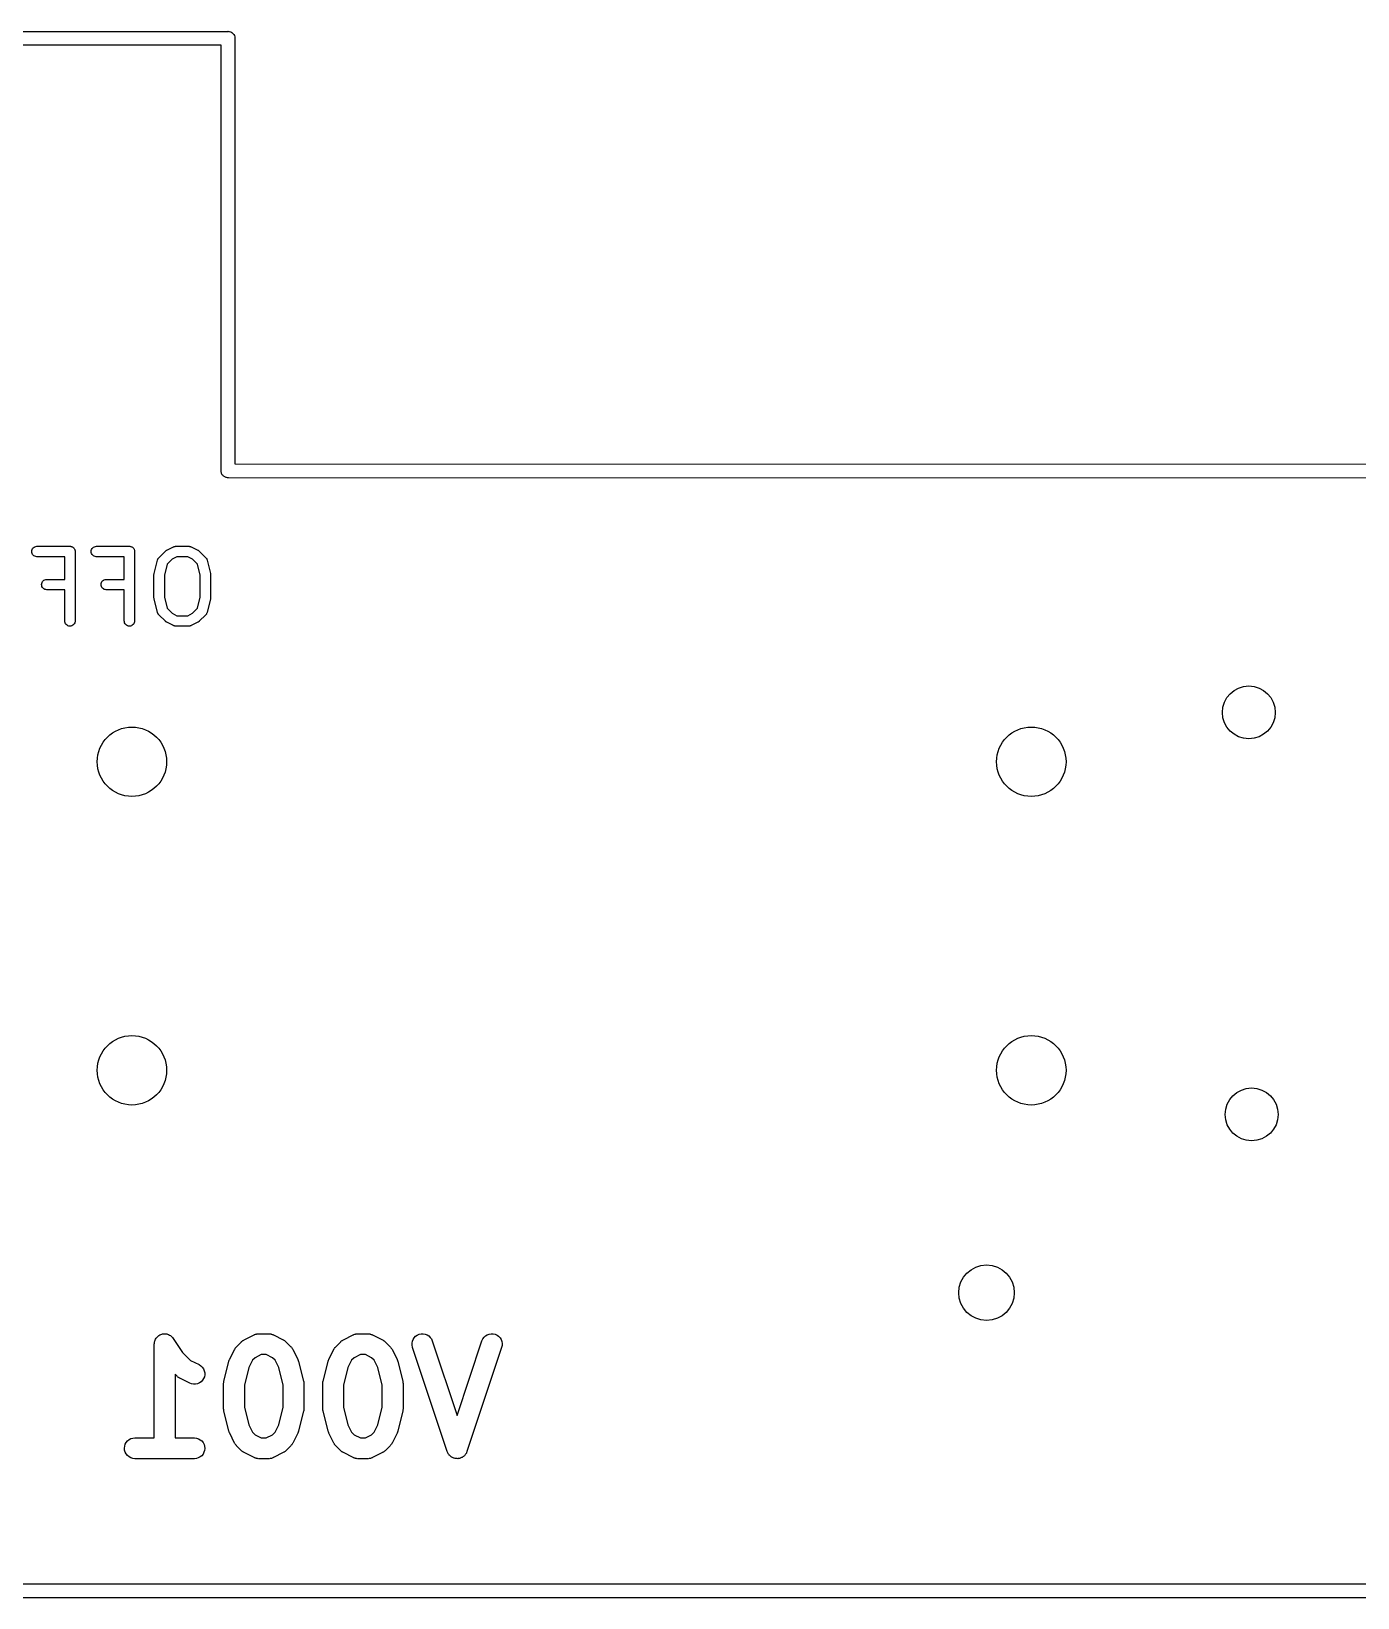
# Model space of a CAD drawing. Extents: x 0.6 to 7.02, y -7.61 to -0.88.
# Drawn here: x 3.118 to 3.87, y -1.946 to -1.058 of the extents above; entities that cross this region are included whole.
import ezdxf

# ---------------------------------------------------------------- set-up
doc = ezdxf.new("R2010")
doc.units = 0
doc.header["$MEASUREMENT"] = 0
doc.layers.add('BLACK', color=7, linetype='CONTINUOUS')

msp = doc.modelspace()

# ---------------------------------------------------------------- linework, layer by layer
at = {"layer": 'BLACK', "linetype": 'CONTINUOUS'}
for p, q in [((2.21234, -1.05815), (3.22922, -1.05815)), ((3.22922, -1.05815), (3.22941, -1.05813)), ((3.22941, -1.05813), (3.2296, -1.05815)), ((3.2296, -1.05815), (3.23018, -1.05821)), ((3.23018, -1.05821), (3.23092, -1.05843)), ((3.23092, -1.05843), (3.23161, -1.0588)), ((3.23161, -1.0588), (3.23221, -1.05929)), ((3.23221, -1.05929), (3.2327, -1.05989)), ((3.2327, -1.05989), (3.23306, -1.06057)), ((3.23306, -1.06057), (3.23329, -1.06131)), ((3.23329, -1.06131), (3.23337, -1.06209)), ((3.23337, -1.06209), (3.23335, -1.06228)), ((3.23335, -1.06228), (3.23335, -1.30343)), ((3.22547, -1.06602), (2.21054, -1.06602)), ((3.22547, -1.30717), (3.22547, -1.06602)), ((3.23335, -1.30343), (4.39516, -1.30382)), ((3.22545, -1.30736), (3.22547, -1.30717)), ((3.22547, -1.30755), (3.22545, -1.30736)), ((3.22547, -1.30756), (3.22547, -1.30755)), ((3.2255, -1.30782), (3.22547, -1.30756)), ((3.22553, -1.30813), (3.2255, -1.30782)), ((3.22565, -1.30853), (3.22553, -1.30813)), ((3.22553, -1.30813), (3.22553, -1.30813)), ((3.22553, -1.30813), (3.22553, -1.30813)), ((3.22575, -1.30887), (3.22565, -1.30853)), ((3.22575, -1.30888), (3.22575, -1.30887)), ((3.22597, -1.30927), (3.22575, -1.30888)), ((3.22575, -1.30888), (3.22575, -1.30888)), ((3.22612, -1.30956), (3.22597, -1.30927)), ((3.22642, -1.30992), (3.22612, -1.30956)), ((3.22612, -1.30956), (3.22612, -1.30956)), ((3.22612, -1.30956), (3.22612, -1.30956)), ((3.22661, -1.31016), (3.22642, -1.30992)), ((3.22695, -1.31044), (3.22661, -1.31016)), ((3.22661, -1.31016), (3.22661, -1.31016)), ((3.22661, -1.31016), (3.22661, -1.31016)), ((3.22721, -1.31065), (3.22695, -1.31044)), ((3.22757, -1.31084), (3.22721, -1.31065)), ((3.22721, -1.31065), (3.22721, -1.31065)), ((3.22721, -1.31065), (3.22721, -1.31065)), ((3.22789, -1.31102), (3.22757, -1.31084)), ((3.2279, -1.31102), (3.22789, -1.31102)), ((3.22789, -1.31102), (3.22789, -1.31102)), ((3.2283, -1.31114), (3.2279, -1.31102)), ((3.22864, -1.31124), (3.2283, -1.31114)), ((3.22907, -1.31129), (3.22864, -1.31124)), ((3.22864, -1.31124), (3.22864, -1.31124)), ((3.22864, -1.31124), (3.22864, -1.31124)), ((3.22922, -1.3113), (3.22907, -1.31129)), ((3.22941, -1.31132), (3.22922, -1.3113)), ((3.22922, -1.3113), (3.22922, -1.3113)), ((3.2296, -1.3113), (3.22941, -1.31132)), ((4.3989, -1.31169), (3.2296, -1.3113)), ((3.11987, -1.3504), (3.12042, -1.35023)), ((3.12042, -1.35023), (3.12099, -1.35017)), ((3.12099, -1.35017), (3.13974, -1.35017)), ((3.13974, -1.35017), (3.13976, -1.35017)), ((3.13976, -1.35017), (3.13976, -1.35017)), ((3.13976, -1.35017), (3.13976, -1.35017)), ((3.13976, -1.35017), (3.13978, -1.35017)), ((3.13978, -1.35017), (3.14006, -1.3502)), ((3.14006, -1.3502), (3.14033, -1.35023)), ((3.14033, -1.35023), (3.14034, -1.35024)), ((3.15361, -1.3504), (3.15416, -1.35023)), ((3.15416, -1.35023), (3.15474, -1.35017)), ((3.15474, -1.35017), (3.17349, -1.35017)), ((3.17349, -1.35017), (3.17351, -1.35017)), ((3.17351, -1.35017), (3.17351, -1.35017)), ((3.17351, -1.35017), (3.17351, -1.35017)), ((3.17351, -1.35017), (3.17353, -1.35017)), ((3.17353, -1.35017), (3.1738, -1.3502)), ((3.1738, -1.3502), (3.17408, -1.35023)), ((3.17408, -1.35023), (3.17409, -1.35024)), ((3.19907, -1.35025), (3.19916, -1.35023)), ((3.19916, -1.35023), (3.19936, -1.35021)), ((3.19936, -1.35021), (3.19956, -1.35018)), ((3.19956, -1.35018), (3.19965, -1.35018)), ((3.19965, -1.35018), (3.19973, -1.35017)), ((3.19973, -1.35017), (3.20723, -1.35017)), ((3.20723, -1.35017), (3.20727, -1.35017)), ((3.20727, -1.35017), (3.20736, -1.35018)), ((3.20736, -1.35018), (3.20745, -1.35018)), ((3.20745, -1.35018), (3.20764, -1.35021)), ((3.20764, -1.35021), (3.20784, -1.35024)), ((3.11804, -1.3531), (3.1181, -1.35253)), ((3.11809, -1.35368), (3.11804, -1.3531)), ((3.11825, -1.35423), (3.11809, -1.35368)), ((3.1181, -1.35253), (3.11827, -1.35198)), ((3.11852, -1.35474), (3.11825, -1.35423)), ((3.11827, -1.35198), (3.11854, -1.35147)), ((3.11888, -1.35519), (3.11852, -1.35474)), ((3.11854, -1.35147), (3.11891, -1.35103)), ((3.11932, -1.35556), (3.11888, -1.35519)), ((3.11891, -1.35103), (3.11936, -1.35067)), ((3.11983, -1.35584), (3.11932, -1.35556)), ((3.11936, -1.35067), (3.11987, -1.3504)), ((3.12038, -1.35601), (3.11983, -1.35584)), ((3.12095, -1.35608), (3.12038, -1.35601)), ((3.12099, -1.35608), (3.12095, -1.35608)), ((3.13679, -1.35608), (3.12099, -1.35608)), ((3.13679, -1.36892), (3.13679, -1.35608)), ((3.14034, -1.35024), (3.14035, -1.35024)), ((3.14035, -1.35024), (3.14062, -1.35032)), ((3.14062, -1.35032), (3.14088, -1.3504)), ((3.14088, -1.3504), (3.14089, -1.35041)), ((3.14089, -1.35041), (3.1409, -1.35041)), ((3.1409, -1.35041), (3.14115, -1.35055)), ((3.14115, -1.35055), (3.14139, -1.35068)), ((3.14139, -1.35068), (3.1414, -1.35068)), ((3.1414, -1.35068), (3.14141, -1.35069)), ((3.14141, -1.35069), (3.14162, -1.35087)), ((3.14162, -1.35087), (3.14183, -1.35104)), ((3.14183, -1.35104), (3.14184, -1.35105)), ((3.14184, -1.35105), (3.14185, -1.35106)), ((3.14185, -1.35106), (3.14202, -1.35127)), ((3.14202, -1.35127), (3.1422, -1.35149)), ((3.1422, -1.35149), (3.1422, -1.3515)), ((3.1422, -1.3515), (3.14221, -1.35151)), ((3.14221, -1.35151), (3.14234, -1.35175)), ((3.14234, -1.35175), (3.14247, -1.352)), ((3.14247, -1.352), (3.14247, -1.35201)), ((3.14247, -1.35201), (3.14248, -1.35202)), ((3.14248, -1.35202), (3.14256, -1.35229)), ((3.14256, -1.35229), (3.14264, -1.35255)), ((3.14264, -1.35255), (3.14264, -1.35256)), ((3.14264, -1.35256), (3.14264, -1.35257)), ((3.14264, -1.35257), (3.14266, -1.35285)), ((3.14266, -1.35285), (3.14269, -1.35313)), ((3.14269, -1.35313), (3.14269, -1.3925)), ((3.15178, -1.3531), (3.15185, -1.35253)), ((3.15184, -1.35368), (3.15178, -1.3531)), ((3.152, -1.35423), (3.15184, -1.35368)), ((3.15185, -1.35253), (3.15202, -1.35198)), ((3.15227, -1.35474), (3.152, -1.35423)), ((3.15202, -1.35198), (3.15229, -1.35147)), ((3.15263, -1.35519), (3.15227, -1.35474)), ((3.15229, -1.35147), (3.15266, -1.35103)), ((3.15307, -1.35556), (3.15263, -1.35519)), ((3.15266, -1.35103), (3.1531, -1.35067)), ((3.15357, -1.35584), (3.15307, -1.35556)), ((3.1531, -1.35067), (3.15361, -1.3504)), ((3.15412, -1.35601), (3.15357, -1.35584)), ((3.1547, -1.35608), (3.15412, -1.35601)), ((3.15474, -1.35608), (3.1547, -1.35608)), ((3.17053, -1.35608), (3.15474, -1.35608)), ((3.17053, -1.36892), (3.17053, -1.35608)), ((3.17409, -1.35024), (3.1741, -1.35024)), ((3.1741, -1.35024), (3.17436, -1.35032)), ((3.17436, -1.35032), (3.17463, -1.3504)), ((3.17463, -1.3504), (3.17464, -1.35041)), ((3.17464, -1.35041), (3.17465, -1.35041)), ((3.17465, -1.35041), (3.17489, -1.35055)), ((3.17489, -1.35055), (3.17514, -1.35068)), ((3.17514, -1.35068), (3.17514, -1.35068)), ((3.17514, -1.35068), (3.17515, -1.35069)), ((3.17515, -1.35069), (3.17537, -1.35087)), ((3.17537, -1.35087), (3.17558, -1.35104)), ((3.17558, -1.35104), (3.17559, -1.35105)), ((3.17559, -1.35105), (3.17559, -1.35106)), ((3.17559, -1.35106), (3.17577, -1.35127)), ((3.17577, -1.35127), (3.17594, -1.35149)), ((3.17594, -1.35149), (3.17595, -1.3515)), ((3.17595, -1.3515), (3.17596, -1.35151)), ((3.17596, -1.35151), (3.17608, -1.35175)), ((3.17608, -1.35175), (3.17622, -1.352)), ((3.17622, -1.352), (3.17622, -1.35201)), ((3.17622, -1.35201), (3.17622, -1.35202)), ((3.17622, -1.35202), (3.1763, -1.35229)), ((3.1763, -1.35229), (3.17638, -1.35255)), ((3.17638, -1.35255), (3.17638, -1.35256)), ((3.17638, -1.35256), (3.17639, -1.35257)), ((3.17639, -1.35257), (3.17641, -1.35285)), ((3.17641, -1.35285), (3.17644, -1.35313)), ((3.17644, -1.35313), (3.17644, -1.3925)), ((3.18749, -1.36553), (3.18937, -1.35803)), ((3.18937, -1.35803), (3.18938, -1.35799)), ((3.18938, -1.35799), (3.18945, -1.35781)), ((3.18945, -1.35781), (3.18951, -1.35761)), ((3.18951, -1.35761), (3.18955, -1.35754)), ((3.18955, -1.35754), (3.18958, -1.35745)), ((3.18958, -1.35745), (3.18968, -1.35728)), ((3.18968, -1.35728), (3.18978, -1.35711)), ((3.18978, -1.35711), (3.18984, -1.35704)), ((3.18984, -1.35704), (3.18988, -1.35696)), ((3.18988, -1.35696), (3.19002, -1.35682)), ((3.19002, -1.35682), (3.19014, -1.35666)), ((3.19014, -1.35666), (3.19389, -1.35291)), ((3.19389, -1.35291), (3.19392, -1.35288)), ((3.19392, -1.35288), (3.19405, -1.35278)), ((3.19405, -1.35278), (3.19417, -1.35267)), ((3.19417, -1.35267), (3.19428, -1.3526)), ((3.19428, -1.3526), (3.19437, -1.35252)), ((3.19437, -1.35252), (3.19452, -1.35245)), ((3.19452, -1.35245), (3.19466, -1.35236)), ((3.19466, -1.35236), (3.19841, -1.35048)), ((3.19773, -1.35743), (3.1949, -1.36026)), ((3.20043, -1.35608), (3.19773, -1.35743)), ((3.19841, -1.35048), (3.19845, -1.35047)), ((3.19845, -1.35047), (3.19853, -1.35044)), ((3.19853, -1.35044), (3.19861, -1.3504)), ((3.19861, -1.3504), (3.1988, -1.35034)), ((3.1988, -1.35034), (3.19899, -1.35027)), ((3.19899, -1.35027), (3.19907, -1.35025)), ((3.20653, -1.35608), (3.20043, -1.35608)), ((3.20923, -1.35743), (3.20653, -1.35608)), ((3.20784, -1.35024), (3.20793, -1.35026)), ((3.20793, -1.35026), (3.20801, -1.35028)), ((3.20801, -1.35028), (3.2082, -1.35035)), ((3.2082, -1.35035), (3.20839, -1.35041)), ((3.20839, -1.35041), (3.20847, -1.35045)), ((3.20847, -1.35045), (3.20855, -1.35048)), ((3.20855, -1.35048), (3.2123, -1.35236)), ((3.21206, -1.36026), (3.20923, -1.35743)), ((3.2123, -1.35236), (3.21234, -1.35238)), ((3.21234, -1.35238), (3.21248, -1.35247)), ((3.21248, -1.35247), (3.21262, -1.35255)), ((3.21262, -1.35255), (3.21272, -1.35262)), ((3.21272, -1.35262), (3.21282, -1.35269)), ((3.21282, -1.35269), (3.21294, -1.35281)), ((3.21294, -1.35281), (3.21307, -1.35291)), ((3.21307, -1.35291), (3.21682, -1.35666)), ((3.21682, -1.35666), (3.21685, -1.35669)), ((3.21685, -1.35669), (3.21697, -1.35685)), ((3.21697, -1.35685), (3.21711, -1.357)), ((3.21711, -1.357), (3.21715, -1.35707)), ((3.21715, -1.35707), (3.21721, -1.35714)), ((3.21721, -1.35714), (3.2173, -1.35732)), ((3.2173, -1.35732), (3.2174, -1.35749)), ((3.2174, -1.35749), (3.21743, -1.35757)), ((3.21743, -1.35757), (3.21747, -1.35765)), ((3.21747, -1.35765), (3.21753, -1.35785)), ((3.21753, -1.35785), (3.21759, -1.35803)), ((3.21759, -1.35803), (3.21947, -1.36553)), ((3.18741, -1.3661), (3.18744, -1.36587)), ((3.18741, -1.36616), (3.18741, -1.3661)), ((3.18741, -1.36621), (3.18741, -1.36616)), ((3.18741, -1.36625), (3.18741, -1.36621)), ((3.18741, -1.37937), (3.18741, -1.36625)), ((3.18744, -1.36587), (3.18747, -1.36563)), ((3.18747, -1.36563), (3.18749, -1.36558)), ((3.18749, -1.36558), (3.18749, -1.36553)), ((3.1949, -1.36026), (3.19331, -1.36661)), ((3.19331, -1.36661), (3.19331, -1.37901)), ((3.21365, -1.36661), (3.21206, -1.36026)), ((3.21365, -1.37901), (3.21365, -1.36661)), ((3.21947, -1.36553), (3.21948, -1.36557)), ((3.21948, -1.36557), (3.21949, -1.36562)), ((3.21949, -1.36562), (3.2195, -1.36568)), ((3.2195, -1.36568), (3.21952, -1.36591)), ((3.21952, -1.36591), (3.21956, -1.36614)), ((3.21956, -1.36614), (3.21955, -1.3662)), ((3.21955, -1.3662), (3.21956, -1.36625)), ((3.21956, -1.36625), (3.21956, -1.37937)), ((3.12366, -1.37185), (3.12372, -1.37128)), ((3.12372, -1.37243), (3.12366, -1.37185)), ((3.12372, -1.37128), (3.12389, -1.37073)), ((3.12388, -1.37298), (3.12372, -1.37243)), ((3.12415, -1.37349), (3.12388, -1.37298)), ((3.12389, -1.37073), (3.12417, -1.37022)), ((3.12451, -1.37394), (3.12415, -1.37349)), ((3.12417, -1.37022), (3.12454, -1.36978)), ((3.12495, -1.37431), (3.12451, -1.37394)), ((3.12454, -1.36978), (3.12498, -1.36941)), ((3.12545, -1.37459), (3.12495, -1.37431)), ((3.12498, -1.36941), (3.12549, -1.36914)), ((3.126, -1.37476), (3.12545, -1.37459)), ((3.12549, -1.36914), (3.12604, -1.36898)), ((3.12657, -1.37483), (3.126, -1.37476)), ((3.12604, -1.36898), (3.12662, -1.36892)), ((3.12662, -1.37483), (3.12657, -1.37483)), ((3.12662, -1.36892), (3.13679, -1.36892)), ((3.13679, -1.37483), (3.12662, -1.37483)), ((3.13679, -1.3925), (3.13679, -1.37483)), ((3.15741, -1.37185), (3.15747, -1.37128)), ((3.15746, -1.37243), (3.15741, -1.37185)), ((3.15762, -1.37298), (3.15746, -1.37243)), ((3.15747, -1.37128), (3.15764, -1.37073)), ((3.15789, -1.37349), (3.15762, -1.37298)), ((3.15764, -1.37073), (3.15791, -1.37022)), ((3.15825, -1.37394), (3.15789, -1.37349)), ((3.15791, -1.37022), (3.15828, -1.36978)), ((3.15869, -1.37431), (3.15825, -1.37394)), ((3.15828, -1.36978), (3.15873, -1.36941)), ((3.1592, -1.37459), (3.15869, -1.37431)), ((3.15873, -1.36941), (3.15924, -1.36914)), ((3.15975, -1.37476), (3.1592, -1.37459)), ((3.15924, -1.36914), (3.15979, -1.36898)), ((3.16032, -1.37483), (3.15975, -1.37476)), ((3.15979, -1.36898), (3.16036, -1.36892)), ((3.16036, -1.37483), (3.16032, -1.37483)), ((3.16036, -1.36892), (3.17053, -1.36892)), ((3.17053, -1.37483), (3.16036, -1.37483)), ((3.17053, -1.3925), (3.17053, -1.37483)), ((3.18741, -1.37942), (3.18741, -1.37937)), ((3.18741, -1.37948), (3.18741, -1.37942)), ((3.18744, -1.37971), (3.18741, -1.37948)), ((3.18746, -1.37995), (3.18744, -1.37971)), ((3.18748, -1.38), (3.18746, -1.37995)), ((3.18748, -1.38005), (3.18748, -1.38)), ((3.18749, -1.38009), (3.18748, -1.38005)), ((3.18937, -1.38759), (3.18749, -1.38009)), ((3.19331, -1.37901), (3.1949, -1.38536)), ((3.1949, -1.38536), (3.19773, -1.38819)), ((3.20923, -1.38819), (3.21206, -1.38536)), ((3.21206, -1.38536), (3.21365, -1.37901)), ((3.21947, -1.38009), (3.21759, -1.38759)), ((3.21948, -1.38004), (3.21947, -1.38009)), ((3.21949, -1.37999), (3.21948, -1.38004)), ((3.21952, -1.37975), (3.21949, -1.37999)), ((3.21955, -1.37952), (3.21952, -1.37975)), ((3.21956, -1.37941), (3.21955, -1.37947)), ((3.21955, -1.37947), (3.21955, -1.37952)), ((3.21956, -1.37937), (3.21956, -1.37941)), ((3.13684, -1.39307), (3.13679, -1.3925)), ((3.13701, -1.39362), (3.13684, -1.39307)), ((3.13728, -1.39413), (3.13701, -1.39362)), ((3.13764, -1.39458), (3.13728, -1.39413)), ((3.13809, -1.39494), (3.13764, -1.39458)), ((3.14181, -1.3946), (3.14136, -1.39497)), ((3.14218, -1.39416), (3.14181, -1.3946)), ((3.14245, -1.39366), (3.14218, -1.39416)), ((3.14263, -1.39311), (3.14245, -1.39366)), ((3.14269, -1.39254), (3.14263, -1.39311)), ((3.14269, -1.3925), (3.14269, -1.39254)), ((3.17059, -1.39307), (3.17053, -1.3925)), ((3.17076, -1.39362), (3.17059, -1.39307)), ((3.17103, -1.39413), (3.17076, -1.39362)), ((3.17139, -1.39458), (3.17103, -1.39413)), ((3.17183, -1.39494), (3.17139, -1.39458)), ((3.17555, -1.3946), (3.1751, -1.39497)), ((3.17592, -1.39416), (3.17555, -1.3946)), ((3.1762, -1.39366), (3.17592, -1.39416)), ((3.17637, -1.39311), (3.1762, -1.39366)), ((3.17644, -1.39254), (3.17637, -1.39311)), ((3.17644, -1.3925), (3.17644, -1.39254)), ((3.18944, -1.38778), (3.18937, -1.38759)), ((3.18949, -1.38797), (3.18944, -1.38778)), ((3.18953, -1.38805), (3.18949, -1.38797)), ((3.18956, -1.38813), (3.18953, -1.38805)), ((3.18966, -1.3883), (3.18956, -1.38813)), ((3.18976, -1.38848), (3.18966, -1.3883)), ((3.18981, -1.38855), (3.18976, -1.38848)), ((3.18986, -1.38862), (3.18981, -1.38855)), ((3.18999, -1.38877), (3.18986, -1.38862)), ((3.19012, -1.38893), (3.18999, -1.38877)), ((3.19014, -1.38896), (3.19012, -1.38893)), ((3.19389, -1.39271), (3.19014, -1.38896)), ((3.19402, -1.39281), (3.19389, -1.39271)), ((3.19414, -1.39293), (3.19402, -1.39281)), ((3.19424, -1.393), (3.19414, -1.39293)), ((3.19434, -1.39307), (3.19424, -1.393)), ((3.19449, -1.39315), (3.19434, -1.39307)), ((3.19463, -1.39324), (3.19449, -1.39315)), ((3.19466, -1.39326), (3.19463, -1.39324)), ((3.19841, -1.39514), (3.19466, -1.39326)), ((3.19773, -1.38819), (3.20043, -1.38954)), ((3.20043, -1.38954), (3.20653, -1.38954)), ((3.20653, -1.38954), (3.20923, -1.38819)), ((3.2123, -1.39326), (3.20855, -1.39514)), ((3.21244, -1.39317), (3.2123, -1.39326)), ((3.21259, -1.3931), (3.21244, -1.39317)), ((3.21268, -1.39302), (3.21259, -1.3931)), ((3.21279, -1.39295), (3.21268, -1.39302)), ((3.21291, -1.39284), (3.21279, -1.39295)), ((3.21304, -1.39274), (3.21291, -1.39284)), ((3.21307, -1.39271), (3.21304, -1.39274)), ((3.21682, -1.38896), (3.21307, -1.39271)), ((3.21694, -1.3888), (3.21682, -1.38896)), ((3.21708, -1.38866), (3.21694, -1.3888)), ((3.21713, -1.38858), (3.21708, -1.38866)), ((3.21718, -1.38851), (3.21713, -1.38858)), ((3.21728, -1.38834), (3.21718, -1.38851)), ((3.21738, -1.38817), (3.21728, -1.38834)), ((3.21741, -1.38808), (3.21738, -1.38817)), ((3.21746, -1.38801), (3.21741, -1.38808)), ((3.21751, -1.38781), (3.21746, -1.38801)), ((3.21758, -1.38763), (3.21751, -1.38781)), ((3.21759, -1.38759), (3.21758, -1.38763)), ((3.1386, -1.39522), (3.13809, -1.39494)), ((3.13915, -1.39539), (3.1386, -1.39522)), ((3.13972, -1.39545), (3.13915, -1.39539)), ((3.14029, -1.3954), (3.13972, -1.39545)), ((3.14085, -1.39523), (3.14029, -1.3954)), ((3.14136, -1.39497), (3.14085, -1.39523)), ((3.17234, -1.39522), (3.17183, -1.39494)), ((3.17289, -1.39539), (3.17234, -1.39522)), ((3.17346, -1.39545), (3.17289, -1.39539)), ((3.17404, -1.3954), (3.17346, -1.39545)), ((3.17459, -1.39523), (3.17404, -1.3954)), ((3.1751, -1.39497), (3.17459, -1.39523)), ((3.19849, -1.39517), (3.19841, -1.39514)), ((3.19857, -1.39521), (3.19849, -1.39517)), ((3.19876, -1.39527), (3.19857, -1.39521)), ((3.19895, -1.39534), (3.19876, -1.39527)), ((3.19904, -1.39536), (3.19895, -1.39534)), ((3.19912, -1.39538), (3.19904, -1.39536)), ((3.19932, -1.39541), (3.19912, -1.39538)), ((3.19952, -1.39544), (3.19932, -1.39541)), ((3.1996, -1.39544), (3.19952, -1.39544)), ((3.19969, -1.39545), (3.1996, -1.39544)), ((3.19973, -1.39545), (3.19969, -1.39545)), ((3.20723, -1.39545), (3.19973, -1.39545)), ((3.20732, -1.39544), (3.20723, -1.39545)), ((3.2074, -1.39544), (3.20732, -1.39544)), ((3.2076, -1.39541), (3.2074, -1.39544)), ((3.2078, -1.39539), (3.2076, -1.39541)), ((3.20789, -1.39537), (3.2078, -1.39539)), ((3.20797, -1.39535), (3.20789, -1.39537)), ((3.20816, -1.39528), (3.20797, -1.39535)), ((3.20836, -1.39523), (3.20816, -1.39528)), ((3.20843, -1.39518), (3.20836, -1.39523)), ((3.20851, -1.39515), (3.20843, -1.39518)), ((3.20855, -1.39514), (3.20851, -1.39515)), ((3.18754, -1.80258), (3.18761, -1.80201)), ((3.18754, -1.80259), (3.18754, -1.80258)), ((3.18754, -1.80266), (3.18754, -1.80259)), ((3.18754, -1.80259), (3.18754, -1.80259)), ((3.18754, -1.80259), (3.18754, -1.80259)), ((3.18754, -1.85581), (3.18754, -1.80266)), ((3.18761, -1.80201), (3.18767, -1.80144)), ((3.18767, -1.80143), (3.18784, -1.80089)), ((3.18767, -1.80144), (3.18767, -1.80143)), ((3.18767, -1.80144), (3.18767, -1.80144)), ((3.18784, -1.80089), (3.18802, -1.80034)), ((3.18802, -1.80033), (3.18829, -1.79984)), ((3.18802, -1.80034), (3.18802, -1.80033)), ((3.18802, -1.80034), (3.18802, -1.80034)), ((3.18829, -1.79984), (3.18857, -1.79933)), ((3.18857, -1.79932), (3.18894, -1.79889)), ((3.18857, -1.79933), (3.18857, -1.79932)), ((3.18857, -1.79933), (3.18857, -1.79933)), ((3.18894, -1.79889), (3.18931, -1.79845)), ((3.18931, -1.79845), (3.18931, -1.79844)), ((3.18931, -1.79844), (3.18932, -1.79844)), ((3.18932, -1.79844), (3.18976, -1.79808)), ((3.18976, -1.79808), (3.19021, -1.79772)), ((3.19021, -1.79772), (3.19073, -1.79745)), ((3.19021, -1.79772), (3.19021, -1.79772)), ((3.19021, -1.79772), (3.19021, -1.79772)), ((3.19073, -1.79745), (3.19123, -1.79719)), ((3.19123, -1.79719), (3.19124, -1.79718)), ((3.19123, -1.79719), (3.19123, -1.79719)), ((3.19124, -1.79718), (3.1918, -1.79702)), ((3.1918, -1.79702), (3.19233, -1.79686)), ((3.19233, -1.79686), (3.19234, -1.79686)), ((3.19234, -1.79686), (3.19291, -1.79681)), ((3.19234, -1.79686), (3.19234, -1.79686)), ((3.19291, -1.79681), (3.19348, -1.79675)), ((3.19348, -1.79676), (3.19349, -1.79675)), ((3.19348, -1.79675), (3.19348, -1.79676)), ((3.19349, -1.79675), (3.19404, -1.79681)), ((3.19404, -1.79681), (3.19463, -1.79687)), ((3.19463, -1.79687), (3.19463, -1.79687)), ((3.19463, -1.79687), (3.19464, -1.79688)), ((3.19464, -1.79688), (3.19516, -1.79704)), ((3.19516, -1.79704), (3.19573, -1.79721)), ((3.19573, -1.79721), (3.19573, -1.79721)), ((3.19573, -1.79721), (3.19574, -1.79722)), ((3.19574, -1.79722), (3.19623, -1.79748)), ((3.19623, -1.79748), (3.19674, -1.79776)), ((3.19674, -1.79776), (3.19675, -1.79776)), ((3.19675, -1.79776), (3.19675, -1.79776)), ((3.19675, -1.79776), (3.1972, -1.79813)), ((3.1972, -1.79813), (3.19763, -1.79849)), ((3.19763, -1.79849), (3.19763, -1.7985)), ((3.19763, -1.7985), (3.19764, -1.7985)), ((3.19764, -1.7985), (3.198, -1.79895)), ((3.198, -1.79895), (3.19836, -1.79938)), ((3.19836, -1.79938), (3.20366, -1.80733)), ((3.23427, -1.80411), (3.23708, -1.8013)), ((3.23708, -1.8013), (3.23714, -1.80124)), ((3.23714, -1.80124), (3.2374, -1.80103)), ((3.2374, -1.80103), (3.23764, -1.8008)), ((3.23764, -1.8008), (3.23785, -1.80067)), ((3.23785, -1.80067), (3.23804, -1.80052)), ((3.23804, -1.80052), (3.23833, -1.80037)), ((3.23833, -1.80037), (3.23861, -1.80019)), ((3.23861, -1.80019), (3.24424, -1.79738)), ((3.24424, -1.79738), (3.24431, -1.79734)), ((3.24431, -1.79734), (3.24447, -1.79728)), ((3.24447, -1.79728), (3.24463, -1.7972)), ((3.24463, -1.7972), (3.24501, -1.79708)), ((3.24501, -1.79708), (3.24539, -1.79694)), ((3.24539, -1.79694), (3.24557, -1.79692)), ((3.24557, -1.79692), (3.24573, -1.79687)), ((3.24573, -1.79687), (3.24613, -1.79683)), ((3.24613, -1.79683), (3.24653, -1.79676)), ((3.24653, -1.79676), (3.24671, -1.79677)), ((3.24671, -1.79677), (3.24688, -1.79675)), ((3.24688, -1.79675), (3.2525, -1.79675)), ((3.2525, -1.79675), (3.25259, -1.79676)), ((3.25259, -1.79676), (3.25276, -1.79677)), ((3.25276, -1.79677), (3.25293, -1.79677)), ((3.25293, -1.79677), (3.25333, -1.79684)), ((3.25333, -1.79684), (3.25373, -1.79688)), ((3.25373, -1.79688), (3.2539, -1.79694)), ((3.2539, -1.79694), (3.25407, -1.79697)), ((3.25407, -1.79697), (3.25444, -1.79711)), ((3.25444, -1.79711), (3.25483, -1.79723)), ((3.25483, -1.79723), (3.25498, -1.79732)), ((3.25498, -1.79732), (3.25514, -1.79738)), ((3.25514, -1.79738), (3.26077, -1.80019)), ((3.26077, -1.80019), (3.26084, -1.80023)), ((3.26084, -1.80023), (3.26112, -1.80041)), ((3.26112, -1.80041), (3.26141, -1.80057)), ((3.26141, -1.80057), (3.2616, -1.80072)), ((3.2616, -1.80072), (3.26181, -1.80085)), ((3.26181, -1.80085), (3.26205, -1.80109)), ((3.26205, -1.80109), (3.2623, -1.8013)), ((3.2623, -1.8013), (3.26512, -1.80411)), ((3.29051, -1.80411), (3.29332, -1.8013)), ((3.29332, -1.8013), (3.29338, -1.80124)), ((3.29338, -1.80124), (3.29364, -1.80103)), ((3.29364, -1.80103), (3.29388, -1.8008)), ((3.29388, -1.8008), (3.29409, -1.80067)), ((3.29409, -1.80067), (3.29428, -1.80052)), ((3.29428, -1.80052), (3.29458, -1.80037)), ((3.29458, -1.80037), (3.29486, -1.80019)), ((3.29486, -1.80019), (3.30048, -1.79738)), ((3.30048, -1.79738), (3.30055, -1.79734)), ((3.30055, -1.79734), (3.30072, -1.79728)), ((3.30072, -1.79728), (3.30087, -1.7972)), ((3.30087, -1.7972), (3.30126, -1.79708)), ((3.30126, -1.79708), (3.30164, -1.79694)), ((3.30164, -1.79694), (3.30181, -1.79692)), ((3.30181, -1.79692), (3.30197, -1.79687)), ((3.30197, -1.79687), (3.30238, -1.79683)), ((3.30238, -1.79683), (3.30277, -1.79676)), ((3.30277, -1.79676), (3.30295, -1.79677)), ((3.30295, -1.79677), (3.30312, -1.79675)), ((3.30312, -1.79675), (3.30875, -1.79675)), ((3.30875, -1.79675), (3.30883, -1.79676)), ((3.30883, -1.79676), (3.309, -1.79677)), ((3.309, -1.79677), (3.30917, -1.79677)), ((3.30917, -1.79677), (3.30957, -1.79684)), ((3.30957, -1.79684), (3.30997, -1.79688)), ((3.30997, -1.79688), (3.31014, -1.79694)), ((3.31014, -1.79694), (3.31031, -1.79697)), ((3.31031, -1.79697), (3.31069, -1.79711)), ((3.31069, -1.79711), (3.31107, -1.79723)), ((3.31107, -1.79723), (3.31122, -1.79732)), ((3.31122, -1.79732), (3.31139, -1.79738)), ((3.31139, -1.79738), (3.31701, -1.80019)), ((3.31701, -1.80019), (3.31708, -1.80023)), ((3.31708, -1.80023), (3.31736, -1.80041)), ((3.31736, -1.80041), (3.31766, -1.80057)), ((3.31766, -1.80057), (3.31785, -1.80072)), ((3.31785, -1.80072), (3.31805, -1.80085)), ((3.31805, -1.80085), (3.31829, -1.80109)), ((3.31829, -1.80109), (3.31855, -1.8013)), ((3.31855, -1.8013), (3.32136, -1.80411)), ((3.33379, -1.80217), (3.334, -1.80104)), ((3.33381, -1.80332), (3.33379, -1.80217)), ((3.334, -1.80104), (3.33443, -1.79996)), ((3.33443, -1.79996), (3.33505, -1.79899)), ((3.33505, -1.79899), (3.33585, -1.79817)), ((3.33585, -1.79817), (3.3368, -1.79751)), ((3.3368, -1.79751), (3.33785, -1.79704)), ((3.33785, -1.79704), (3.33898, -1.7968)), ((3.33898, -1.7968), (3.34013, -1.79677)), ((3.34013, -1.79677), (3.34126, -1.79697)), ((3.34126, -1.79697), (3.34234, -1.79739)), ((3.34234, -1.79739), (3.34331, -1.798)), ((3.34331, -1.798), (3.34415, -1.7988)), ((3.34415, -1.7988), (3.34481, -1.79974)), ((3.34481, -1.79974), (3.34528, -1.80079)), ((3.34528, -1.80079), (3.35936, -1.84304)), ((3.35936, -1.84304), (3.37345, -1.80079)), ((3.37345, -1.80079), (3.37347, -1.80071)), ((3.37347, -1.80071), (3.37396, -1.79967)), ((3.37396, -1.79967), (3.37464, -1.79874)), ((3.37464, -1.79874), (3.37548, -1.79795)), ((3.37548, -1.79795), (3.37646, -1.79735)), ((3.37646, -1.79735), (3.37754, -1.79695)), ((3.37754, -1.79695), (3.37868, -1.79677)), ((3.37868, -1.79677), (3.37983, -1.79681)), ((3.37983, -1.79681), (3.38096, -1.79707)), ((3.38096, -1.79707), (3.38201, -1.79755)), ((3.38201, -1.79755), (3.38294, -1.79822)), ((3.38294, -1.79822), (3.38373, -1.79906)), ((3.38373, -1.79906), (3.38434, -1.80004)), ((3.38434, -1.80004), (3.38475, -1.80112)), ((3.38475, -1.80112), (3.38494, -1.80225)), ((3.38494, -1.80225), (3.38491, -1.8034)), ((3.20366, -1.80733), (3.20819, -1.81187)), ((3.20819, -1.81187), (3.21296, -1.81425)), ((3.22994, -1.81234), (3.23013, -1.81183)), ((3.23013, -1.81183), (3.23032, -1.81132)), ((3.23032, -1.81132), (3.23034, -1.81129)), ((3.23034, -1.81129), (3.23035, -1.81127)), ((3.23035, -1.81127), (3.23316, -1.80564)), ((3.23316, -1.80564), (3.2332, -1.80557)), ((3.2332, -1.80557), (3.23338, -1.80529)), ((3.23338, -1.80529), (3.23353, -1.805)), ((3.23353, -1.805), (3.23369, -1.80481)), ((3.23369, -1.80481), (3.23382, -1.8046)), ((3.23382, -1.8046), (3.23406, -1.80437)), ((3.23406, -1.80437), (3.23427, -1.80411)), ((3.2433, -1.81178), (3.2412, -1.81597)), ((3.24475, -1.81033), (3.2433, -1.81178)), ((3.24827, -1.80857), (3.24475, -1.81033)), ((3.25111, -1.80857), (3.24827, -1.80857)), ((3.25463, -1.81033), (3.25111, -1.80857)), ((3.25609, -1.81178), (3.25463, -1.81033)), ((3.25818, -1.81597), (3.25609, -1.81178)), ((3.26512, -1.80411), (3.26517, -1.80417)), ((3.26517, -1.80417), (3.26538, -1.80443)), ((3.26538, -1.80443), (3.26561, -1.80467)), ((3.26561, -1.80467), (3.26574, -1.80488)), ((3.26574, -1.80488), (3.26589, -1.80507)), ((3.26589, -1.80507), (3.26604, -1.80536)), ((3.26604, -1.80536), (3.26622, -1.80564)), ((3.26622, -1.80564), (3.26903, -1.81127)), ((3.26903, -1.81127), (3.26907, -1.81134)), ((3.26907, -1.81134), (3.26908, -1.81137)), ((3.26908, -1.81137), (3.26909, -1.81139)), ((3.26909, -1.81139), (3.26928, -1.81191)), ((3.26928, -1.81191), (3.26947, -1.81242)), ((3.28618, -1.81234), (3.28638, -1.81183)), ((3.28638, -1.81183), (3.28657, -1.81132)), ((3.28657, -1.81132), (3.28658, -1.81129)), ((3.28658, -1.81129), (3.28659, -1.81127)), ((3.28659, -1.81127), (3.2894, -1.80564)), ((3.2894, -1.80564), (3.28944, -1.80557)), ((3.28944, -1.80557), (3.28962, -1.80529)), ((3.28962, -1.80529), (3.28978, -1.805)), ((3.28978, -1.805), (3.28993, -1.80481)), ((3.28993, -1.80481), (3.29007, -1.8046)), ((3.29007, -1.8046), (3.2903, -1.80436)), ((3.2903, -1.80436), (3.29051, -1.80411)), ((3.29954, -1.81178), (3.29744, -1.81597)), ((3.301, -1.81033), (3.29954, -1.81178)), ((3.30452, -1.80857), (3.301, -1.81033)), ((3.30735, -1.80857), (3.30452, -1.80857)), ((3.31087, -1.81033), (3.30735, -1.80857)), ((3.31233, -1.81178), (3.31087, -1.81033)), ((3.31442, -1.81597), (3.31233, -1.81178)), ((3.32136, -1.80411), (3.32142, -1.80417)), ((3.32142, -1.80417), (3.32162, -1.80443)), ((3.32162, -1.80443), (3.32185, -1.80467)), ((3.32185, -1.80467), (3.32198, -1.80488)), ((3.32198, -1.80488), (3.32213, -1.80507)), ((3.32213, -1.80507), (3.32229, -1.80536)), ((3.32229, -1.80536), (3.32246, -1.80564)), ((3.32246, -1.80564), (3.32528, -1.81127)), ((3.32528, -1.81127), (3.32531, -1.81134)), ((3.32531, -1.81134), (3.32532, -1.81137)), ((3.32532, -1.81137), (3.32534, -1.81139)), ((3.32534, -1.81139), (3.32552, -1.81191)), ((3.32552, -1.81191), (3.32571, -1.81242)), ((3.33405, -1.80445), (3.33381, -1.80332)), ((3.33408, -1.80453), (3.33405, -1.80445)), ((3.35376, -1.86358), (3.33408, -1.80453)), ((3.38465, -1.80453), (3.36497, -1.86358)), ((3.38491, -1.8034), (3.38465, -1.80453)), ((3.20052, -1.8209), (3.19935, -1.81973)), ((3.19935, -1.81973), (3.19935, -1.85581)), ((3.20078, -1.82111), (3.20052, -1.8209)), ((3.21296, -1.81425), (3.21304, -1.81429)), ((3.21304, -1.81429), (3.214, -1.81492)), ((3.214, -1.81492), (3.21483, -1.81572)), ((3.21483, -1.81572), (3.21548, -1.81667)), ((3.21548, -1.81667), (3.21594, -1.81772)), ((3.21594, -1.81772), (3.21619, -1.81885)), ((3.21621, -1.82), (3.216, -1.82114)), ((3.21619, -1.81885), (3.21621, -1.82)), ((3.22709, -1.82373), (3.2299, -1.81248)), ((3.2299, -1.81248), (3.22992, -1.8124)), ((3.22992, -1.8124), (3.22993, -1.81237)), ((3.22993, -1.81237), (3.22994, -1.81234)), ((3.2412, -1.81597), (3.23872, -1.82588)), ((3.26066, -1.82588), (3.25818, -1.81597)), ((3.26947, -1.81242), (3.26947, -1.81245)), ((3.26947, -1.81245), (3.26948, -1.81248)), ((3.26948, -1.81248), (3.27229, -1.82373)), ((3.28333, -1.82373), (3.28614, -1.81248)), ((3.28614, -1.81248), (3.28616, -1.8124)), ((3.28616, -1.8124), (3.28617, -1.81237)), ((3.28617, -1.81237), (3.28618, -1.81234)), ((3.29744, -1.81597), (3.29497, -1.82588)), ((3.3169, -1.82588), (3.31442, -1.81597)), ((3.32571, -1.81242), (3.32571, -1.81245)), ((3.32571, -1.81245), (3.32572, -1.81248)), ((3.32572, -1.81248), (3.32854, -1.82373)), ((3.20101, -1.82134), (3.20078, -1.82111)), ((3.20122, -1.82147), (3.20101, -1.82134)), ((3.20141, -1.82163), (3.20122, -1.82147)), ((3.2017, -1.82179), (3.20141, -1.82163)), ((3.20198, -1.82197), (3.2017, -1.82179)), ((3.20206, -1.822), (3.20198, -1.82197)), ((3.20768, -1.82482), (3.20206, -1.822)), ((3.20876, -1.82523), (3.20768, -1.82482)), ((3.20989, -1.82542), (3.20876, -1.82523)), ((3.21104, -1.82539), (3.20989, -1.82542)), ((3.21217, -1.82514), (3.21104, -1.82539)), ((3.21322, -1.82468), (3.21217, -1.82514)), ((3.21417, -1.82401), (3.21322, -1.82468)), ((3.21496, -1.82318), (3.21417, -1.82401)), ((3.21558, -1.82221), (3.21496, -1.82318)), ((3.216, -1.82114), (3.21558, -1.82221)), ((3.22691, -1.82508), (3.22692, -1.82497)), ((3.22691, -1.82516), (3.22691, -1.82508)), ((3.22691, -1.83922), (3.22691, -1.82516)), ((3.22692, -1.82487), (3.22699, -1.8244)), ((3.22692, -1.82497), (3.22692, -1.82487)), ((3.22699, -1.8244), (3.22704, -1.82393)), ((3.22704, -1.82393), (3.22707, -1.82383)), ((3.22707, -1.82383), (3.22709, -1.82373)), ((3.23872, -1.82588), (3.23872, -1.83849)), ((3.26066, -1.83849), (3.26066, -1.82588)), ((3.27229, -1.82373), (3.27231, -1.82381)), ((3.27231, -1.82381), (3.27233, -1.82391)), ((3.27233, -1.82391), (3.27236, -1.82401)), ((3.27236, -1.82401), (3.2724, -1.82448)), ((3.2724, -1.82448), (3.27247, -1.82495)), ((3.27247, -1.82495), (3.27246, -1.82505)), ((3.27246, -1.82505), (3.27247, -1.82516)), ((3.27247, -1.82516), (3.27247, -1.83922)), ((3.28316, -1.82487), (3.28323, -1.8244)), ((3.28317, -1.82497), (3.28316, -1.82487)), ((3.28316, -1.82508), (3.28317, -1.82497)), ((3.28316, -1.82516), (3.28316, -1.82508)), ((3.28316, -1.83922), (3.28316, -1.82516)), ((3.28323, -1.8244), (3.28328, -1.82393)), ((3.28328, -1.82393), (3.28332, -1.82383)), ((3.28332, -1.82383), (3.28333, -1.82373)), ((3.29497, -1.82588), (3.29497, -1.83849)), ((3.3169, -1.83849), (3.3169, -1.82588)), ((3.32854, -1.82373), (3.32856, -1.82381)), ((3.32856, -1.82381), (3.32857, -1.82391)), ((3.32857, -1.82391), (3.3286, -1.82401)), ((3.3286, -1.82401), (3.32865, -1.82448)), ((3.32865, -1.82448), (3.32871, -1.82495)), ((3.32871, -1.82495), (3.3287, -1.82505)), ((3.3287, -1.82505), (3.32871, -1.82516)), ((3.32871, -1.82516), (3.32871, -1.83922)), ((3.23872, -1.83849), (3.2412, -1.84841)), ((3.25818, -1.84841), (3.26066, -1.83849)), ((3.29497, -1.83849), (3.29744, -1.84841)), ((3.31442, -1.84841), (3.3169, -1.83849)), ((3.22692, -1.83932), (3.22691, -1.83922)), ((3.22692, -1.83943), (3.22692, -1.83932)), ((3.22698, -1.8399), (3.22692, -1.83943)), ((3.22702, -1.84037), (3.22698, -1.8399)), ((3.22706, -1.84047), (3.22702, -1.84037)), ((3.22707, -1.84057), (3.22706, -1.84047)), ((3.22709, -1.84065), (3.22707, -1.84057)), ((3.2299, -1.8519), (3.22709, -1.84065)), ((3.27229, -1.84065), (3.26948, -1.8519)), ((3.27231, -1.84055), (3.27229, -1.84065)), ((3.27234, -1.84045), (3.27231, -1.84055)), ((3.27239, -1.83998), (3.27234, -1.84045)), ((3.27246, -1.83951), (3.27239, -1.83998)), ((3.27247, -1.8393), (3.27246, -1.83941)), ((3.27246, -1.83941), (3.27246, -1.83951)), ((3.27247, -1.83922), (3.27247, -1.8393)), ((3.28317, -1.83932), (3.28316, -1.83922)), ((3.28316, -1.83943), (3.28317, -1.83932)), ((3.28322, -1.8399), (3.28316, -1.83943)), ((3.28327, -1.84037), (3.28322, -1.8399)), ((3.2833, -1.84047), (3.28327, -1.84037)), ((3.28331, -1.84057), (3.2833, -1.84047)), ((3.28333, -1.84065), (3.28331, -1.84057)), ((3.28614, -1.8519), (3.28333, -1.84065)), ((3.32854, -1.84065), (3.32572, -1.8519)), ((3.32855, -1.84055), (3.32854, -1.84065)), ((3.32858, -1.84045), (3.32855, -1.84055)), ((3.32864, -1.83998), (3.32858, -1.84045)), ((3.3287, -1.83951), (3.32864, -1.83998)), ((3.32871, -1.8393), (3.3287, -1.83941)), ((3.3287, -1.83941), (3.3287, -1.83951)), ((3.32871, -1.83922), (3.32871, -1.8393)), ((3.17331, -1.8568), (3.17432, -1.85626)), ((3.17432, -1.85626), (3.17543, -1.85592)), ((3.17543, -1.85592), (3.17657, -1.85581)), ((3.17657, -1.85581), (3.18754, -1.85581)), ((3.19935, -1.85581), (3.21032, -1.85581)), ((3.21032, -1.85581), (3.2104, -1.85581)), ((3.2104, -1.85581), (3.21155, -1.85594)), ((3.21155, -1.85594), (3.21265, -1.85629)), ((3.21265, -1.85629), (3.21366, -1.85684)), ((3.22991, -1.85192), (3.2299, -1.8519)), ((3.22991, -1.85195), (3.22991, -1.85192)), ((3.2301, -1.85247), (3.22991, -1.85195)), ((3.23029, -1.85298), (3.2301, -1.85247)), ((3.2303, -1.85301), (3.23029, -1.85298)), ((3.23031, -1.85303), (3.2303, -1.85301)), ((3.23035, -1.85311), (3.23031, -1.85303)), ((3.23316, -1.85873), (3.23035, -1.85311)), ((3.2412, -1.84841), (3.2433, -1.85259)), ((3.2433, -1.85259), (3.24475, -1.85405)), ((3.24475, -1.85405), (3.24827, -1.85581)), ((3.24827, -1.85581), (3.25111, -1.85581)), ((3.25111, -1.85581), (3.25463, -1.85405)), ((3.25463, -1.85405), (3.25609, -1.85259)), ((3.25609, -1.85259), (3.25818, -1.84841)), ((3.26903, -1.85311), (3.26622, -1.85873)), ((3.26904, -1.85308), (3.26903, -1.85311)), ((3.26906, -1.85306), (3.26904, -1.85308)), ((3.26925, -1.85254), (3.26906, -1.85306)), ((3.26945, -1.85203), (3.26925, -1.85254)), ((3.26946, -1.85198), (3.26945, -1.852)), ((3.26945, -1.852), (3.26945, -1.85203)), ((3.26948, -1.8519), (3.26946, -1.85198)), ((3.28615, -1.85192), (3.28614, -1.8519)), ((3.28616, -1.85195), (3.28615, -1.85192)), ((3.28635, -1.85247), (3.28616, -1.85195)), ((3.28653, -1.85298), (3.28635, -1.85247)), ((3.28654, -1.85301), (3.28653, -1.85298)), ((3.28655, -1.85303), (3.28654, -1.85301)), ((3.28659, -1.85311), (3.28655, -1.85303)), ((3.2894, -1.85873), (3.28659, -1.85311)), ((3.29744, -1.84841), (3.29954, -1.85259)), ((3.29954, -1.85259), (3.301, -1.85405)), ((3.301, -1.85405), (3.30452, -1.85581)), ((3.30452, -1.85581), (3.30735, -1.85581)), ((3.30735, -1.85581), (3.31087, -1.85405)), ((3.31087, -1.85405), (3.31233, -1.85259)), ((3.31233, -1.85259), (3.31442, -1.84841)), ((3.32528, -1.85311), (3.32246, -1.85873)), ((3.32529, -1.85308), (3.32528, -1.85311)), ((3.3253, -1.85306), (3.32529, -1.85308)), ((3.32549, -1.85255), (3.3253, -1.85306)), ((3.32569, -1.85203), (3.32549, -1.85255)), ((3.3257, -1.85198), (3.32569, -1.852)), ((3.32569, -1.852), (3.32569, -1.85203)), ((3.32572, -1.8519), (3.3257, -1.85198)), ((3.17067, -1.86167), (3.17079, -1.86053)), ((3.17077, -1.86282), (3.17067, -1.86167)), ((3.1711, -1.86393), (3.17077, -1.86282)), ((3.17079, -1.86053), (3.17113, -1.85943)), ((3.17163, -1.86495), (3.1711, -1.86393)), ((3.17113, -1.85943), (3.17168, -1.85841)), ((3.17236, -1.86585), (3.17163, -1.86495)), ((3.17168, -1.85841), (3.17241, -1.85752)), ((3.17241, -1.85752), (3.17331, -1.8568)), ((3.21366, -1.85684), (3.21454, -1.85758)), ((3.21522, -1.86502), (3.21448, -1.86591)), ((3.21454, -1.85758), (3.21526, -1.85848)), ((3.21576, -1.864), (3.21522, -1.86502)), ((3.21526, -1.85848), (3.2158, -1.8595)), ((3.21611, -1.8629), (3.21576, -1.864)), ((3.2158, -1.8595), (3.21612, -1.86061)), ((3.21623, -1.86176), (3.21611, -1.8629)), ((3.21612, -1.86061), (3.21623, -1.86176)), ((3.23334, -1.85901), (3.23316, -1.85873)), ((3.23349, -1.85931), (3.23334, -1.85901)), ((3.23364, -1.8595), (3.23349, -1.85931)), ((3.23377, -1.85971), (3.23364, -1.8595)), ((3.234, -1.85995), (3.23377, -1.85971)), ((3.23421, -1.86021), (3.234, -1.85995)), ((3.23427, -1.86027), (3.23421, -1.86021)), ((3.23708, -1.86308), (3.23427, -1.86027)), ((3.23733, -1.86329), (3.23708, -1.86308)), ((3.23757, -1.86352), (3.23733, -1.86329)), ((3.23778, -1.86365), (3.23757, -1.86352)), ((3.23797, -1.86381), (3.23778, -1.86365)), ((3.23826, -1.86397), (3.23797, -1.86381)), ((3.23854, -1.86415), (3.23826, -1.86397)), ((3.23861, -1.86419), (3.23854, -1.86415)), ((3.24424, -1.867), (3.23861, -1.86419)), ((3.26077, -1.86419), (3.25514, -1.867)), ((3.26105, -1.86401), (3.26077, -1.86419)), ((3.26134, -1.86386), (3.26105, -1.86401)), ((3.26154, -1.8637), (3.26134, -1.86386)), ((3.26174, -1.86357), (3.26154, -1.8637)), ((3.26199, -1.86334), (3.26174, -1.86357)), ((3.26224, -1.86314), (3.26199, -1.86334)), ((3.2623, -1.86308), (3.26224, -1.86314)), ((3.26512, -1.86027), (3.2623, -1.86308)), ((3.26533, -1.86001), (3.26512, -1.86027)), ((3.26556, -1.85977), (3.26533, -1.86001)), ((3.26569, -1.85957), (3.26556, -1.85977)), ((3.26585, -1.85938), (3.26569, -1.85957)), ((3.266, -1.85908), (3.26585, -1.85938)), ((3.26618, -1.85881), (3.266, -1.85908)), ((3.26622, -1.85873), (3.26618, -1.85881)), ((3.28958, -1.85901), (3.2894, -1.85873)), ((3.28973, -1.85931), (3.28958, -1.85901)), ((3.28989, -1.8595), (3.28973, -1.85931)), ((3.29002, -1.85971), (3.28989, -1.8595)), ((3.29024, -1.85995), (3.29002, -1.85971)), ((3.29045, -1.86021), (3.29024, -1.85995)), ((3.29051, -1.86027), (3.29045, -1.86021)), ((3.29332, -1.86308), (3.29051, -1.86027)), ((3.29358, -1.86329), (3.29332, -1.86308)), ((3.29382, -1.86352), (3.29358, -1.86329)), ((3.29402, -1.86365), (3.29382, -1.86352)), ((3.29421, -1.86381), (3.29402, -1.86365)), ((3.2945, -1.86397), (3.29421, -1.86381)), ((3.29478, -1.86415), (3.2945, -1.86397)), ((3.29486, -1.86419), (3.29478, -1.86415)), ((3.30048, -1.867), (3.29486, -1.86419)), ((3.31701, -1.86419), (3.31139, -1.867)), ((3.31729, -1.86401), (3.31701, -1.86419)), ((3.31759, -1.86386), (3.31729, -1.86401)), ((3.31778, -1.8637), (3.31759, -1.86386)), ((3.31799, -1.86357), (3.31778, -1.8637)), ((3.31823, -1.86334), (3.31799, -1.86357)), ((3.31849, -1.86314), (3.31823, -1.86334)), ((3.31855, -1.86308), (3.31849, -1.86314)), ((3.32136, -1.86027), (3.31855, -1.86308)), ((3.32157, -1.86001), (3.32136, -1.86027)), ((3.3218, -1.85977), (3.32157, -1.86001)), ((3.32193, -1.85957), (3.3218, -1.85977)), ((3.32209, -1.85938), (3.32193, -1.85957)), ((3.32225, -1.85908), (3.32209, -1.85938)), ((3.32243, -1.85881), (3.32225, -1.85908)), ((3.32246, -1.85873), (3.32243, -1.85881)), ((3.35393, -1.86396), (3.35376, -1.86358)), ((3.35407, -1.86434), (3.35393, -1.86396)), ((3.35416, -1.86448), (3.35407, -1.86434)), ((3.35423, -1.86464), (3.35416, -1.86448)), ((3.35447, -1.86497), (3.35423, -1.86464)), ((3.35468, -1.86532), (3.35447, -1.86497)), ((3.3548, -1.86544), (3.35468, -1.86532)), ((3.3549, -1.86558), (3.3548, -1.86544)), ((3.36399, -1.86538), (3.36388, -1.8655)), ((3.36422, -1.86504), (3.36399, -1.86538)), ((3.36446, -1.86471), (3.36422, -1.86504)), ((3.36453, -1.86455), (3.36446, -1.86471)), ((3.36462, -1.86441), (3.36453, -1.86455)), ((3.36477, -1.86403), (3.36462, -1.86441)), ((3.36494, -1.86366), (3.36477, -1.86403)), ((3.36497, -1.86358), (3.36494, -1.86366)), ((3.17324, -1.86659), (3.17236, -1.86585)), ((3.17425, -1.86714), (3.17324, -1.86659)), ((3.17535, -1.86749), (3.17425, -1.86714)), ((3.17649, -1.86762), (3.17535, -1.86749)), ((3.17657, -1.86762), (3.17649, -1.86762)), ((3.21032, -1.86762), (3.17657, -1.86762)), ((3.21147, -1.86751), (3.21032, -1.86762)), ((3.21257, -1.86718), (3.21147, -1.86751)), ((3.21359, -1.86663), (3.21257, -1.86718)), ((3.21448, -1.86591), (3.21359, -1.86663)), ((3.2444, -1.86706), (3.24424, -1.867)), ((3.24455, -1.86714), (3.2444, -1.86706)), ((3.24494, -1.86727), (3.24455, -1.86714)), ((3.24531, -1.86741), (3.24494, -1.86727)), ((3.24548, -1.86744), (3.24531, -1.86741)), ((3.24565, -1.86749), (3.24548, -1.86744)), ((3.24605, -1.86754), (3.24565, -1.86749)), ((3.24645, -1.86761), (3.24605, -1.86754)), ((3.24662, -1.8676), (3.24645, -1.86761)), ((3.2468, -1.86762), (3.24662, -1.8676)), ((3.24688, -1.86762), (3.2468, -1.86762)), ((3.2525, -1.86762), (3.24688, -1.86762)), ((3.25268, -1.8676), (3.2525, -1.86762)), ((3.25285, -1.86761), (3.25268, -1.8676)), ((3.25325, -1.86755), (3.25285, -1.86761)), ((3.25365, -1.86751), (3.25325, -1.86755)), ((3.25382, -1.86746), (3.25365, -1.86751)), ((3.25399, -1.86743), (3.25382, -1.86746)), ((3.25437, -1.86729), (3.25399, -1.86743)), ((3.25475, -1.86718), (3.25437, -1.86729)), ((3.25491, -1.86709), (3.25475, -1.86718)), ((3.25507, -1.86703), (3.25491, -1.86709)), ((3.25514, -1.867), (3.25507, -1.86703)), ((3.30064, -1.86706), (3.30048, -1.867)), ((3.3008, -1.86714), (3.30064, -1.86706)), ((3.30118, -1.86727), (3.3008, -1.86714)), ((3.30156, -1.86741), (3.30118, -1.86727)), ((3.30173, -1.86744), (3.30156, -1.86741)), ((3.30189, -1.86749), (3.30173, -1.86744)), ((3.30229, -1.86754), (3.30189, -1.86749)), ((3.30269, -1.86761), (3.30229, -1.86754)), ((3.30287, -1.8676), (3.30269, -1.86761)), ((3.30304, -1.86762), (3.30287, -1.8676)), ((3.30312, -1.86762), (3.30304, -1.86762)), ((3.30875, -1.86762), (3.30312, -1.86762)), ((3.30892, -1.8676), (3.30875, -1.86762)), ((3.30909, -1.86761), (3.30892, -1.8676)), ((3.30949, -1.86755), (3.30909, -1.86761)), ((3.30989, -1.86751), (3.30949, -1.86755)), ((3.31006, -1.86746), (3.30989, -1.86751)), ((3.31023, -1.86743), (3.31006, -1.86746)), ((3.31061, -1.86729), (3.31023, -1.86743)), ((3.311, -1.86718), (3.31061, -1.86729)), ((3.31115, -1.86709), (3.311, -1.86718)), ((3.31131, -1.86703), (3.31115, -1.86709)), ((3.31139, -1.867), (3.31131, -1.86703)), ((3.35519, -1.86586), (3.3549, -1.86558)), ((3.35547, -1.86616), (3.35519, -1.86586)), ((3.35561, -1.86625), (3.35547, -1.86616)), ((3.35573, -1.86637), (3.35561, -1.86625)), ((3.35608, -1.86659), (3.35573, -1.86637)), ((3.35641, -1.86683), (3.35608, -1.86659)), ((3.35656, -1.8669), (3.35641, -1.86683)), ((3.3567, -1.86699), (3.35656, -1.8669)), ((3.35709, -1.86714), (3.3567, -1.86699)), ((3.35746, -1.8673), (3.35709, -1.86714)), ((3.35762, -1.86734), (3.35746, -1.8673)), ((3.35778, -1.8674), (3.35762, -1.86734)), ((3.35818, -1.86748), (3.35778, -1.8674)), ((3.35858, -1.86757), (3.35818, -1.86748)), ((3.35875, -1.86757), (3.35858, -1.86757)), ((3.35892, -1.8676), (3.35875, -1.86757)), ((3.35932, -1.86759), (3.35892, -1.8676)), ((3.35973, -1.86761), (3.35932, -1.86759)), ((3.3599, -1.86758), (3.35973, -1.86761)), ((3.36007, -1.86758), (3.3599, -1.86758)), ((3.36047, -1.86749), (3.36007, -1.86758)), ((3.36087, -1.86743), (3.36047, -1.86749)), ((3.36103, -1.86737), (3.36087, -1.86743)), ((3.36119, -1.86733), (3.36103, -1.86737)), ((3.36157, -1.86717), (3.36119, -1.86733)), ((3.36195, -1.86702), (3.36157, -1.86717)), ((3.36209, -1.86694), (3.36195, -1.86702)), ((3.36225, -1.86687), (3.36209, -1.86694)), ((3.36258, -1.86664), (3.36225, -1.86687)), ((3.36293, -1.86642), (3.36258, -1.86664)), ((3.36306, -1.86631), (3.36293, -1.86642)), ((3.36319, -1.86621), (3.36306, -1.86631)), ((3.36348, -1.86592), (3.36319, -1.86621)), ((3.36378, -1.86564), (3.36348, -1.86592)), ((3.36388, -1.8655), (3.36378, -1.86564)), ((1.16519, -1.93856), (6.45481, -1.93856)), ((6.45106, -1.94644), (1.16894, -1.94644))]:
    msp.add_line(p, q, dxfattribs=at)
at = {"layer": 'BLACK'}
for centre, radius in [((3.80854, -1.44437), 0.015), ((3.80854, -1.44437), 0.015), ((3.17488, -1.47236), 0.01969), ((3.17488, -1.47236), 0.01969), ((3.68512, -1.47236), 0.01969), ((3.68512, -1.47236), 0.01969), ((3.17488, -1.64736), 0.01969), ((3.17488, -1.64736), 0.01969), ((3.68512, -1.64736), 0.01969), ((3.68512, -1.64736), 0.01969), ((3.81012, -1.67236), 0.015), ((3.81012, -1.67236), 0.015), ((3.65972, -1.7735), 0.01575), ((3.65972, -1.7735), 0.01575)]:
    msp.add_circle(centre, radius, dxfattribs=at)

doc.saveas('drawing.dxf')
